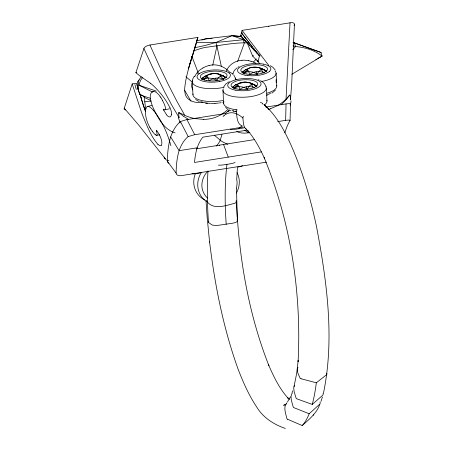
<?xml version="1.0" encoding="UTF-8"?>
<svg xmlns="http://www.w3.org/2000/svg" width="453" height="453" viewBox="0 0 453 453"><rect width="100%" height="100%" fill="white"/><g stroke="black" fill="none" stroke-linecap="round" stroke-linejoin="round"><path stroke-width="0.68" d="M236.494 188.459L237.383 221.415L235.758 222.417L232.785 223.187L216.823 225.532L212.27 225.101L208.476 222.485A155.521 40.498 81 0 1 207.989 170.923M164.801 158.72A9.541 4.281 -18.2 0 1 164.213 157.667L164.292 157.095M236.217 200.571L236.104 202.383A5.193 2.214 -1.7 0 1 235.424 203.029C226.347 205.464 212.485 210.877 206.415 200.526M277.689 121.608L285.639 120.351L286.047 103.896L289.467 103.595L290.486 104.099A153.29 20.147 -86 0 0 290.113 104.711M284.795 132.882A137.134 18.024 -86 0 1 290.079 120.509L290.486 104.099M236.726 179.184L237.429 167.757M178.624 113.935L178.782 112.554L184.716 115.181L176.761 101.059L168.516 85L158.963 65.119L149.937 45.006L148.861 45.226A5.379 2.344 -16.5 0 0 144.15 47.905L135.883 72.678L139.326 75.543L150.634 83.341M259.79 63.59L252.649 56.042L247.423 43.477L240.588 35.912L242.061 30.391L291.069 22.667A5.379 2.344 -16.5 0 1 294.439 24.06L291.755 82.582L290.464 100.045L290.571 98.805A9.541 9.337 -9.2 0 0 290.248 96.229L289.784 94.949M290.028 22.78L286.036 99.105A46.149 42.882 36.2 0 1 277.361 105.776M276.211 82.706L276.104 79.671M235.113 162.531L232.87 163.239A41.483 32.61 11 0 1 230.22 163.816L226.959 164.388L226.896 164.892A141.274 36.789 81 0 0 225.532 212.774L226.177 224.348M204.127 80.272L204.303 78.913L206.681 76.132L209.195 74.269C215.039 72.48 221.313 74.071 226.104 77.701L223.278 75.906L220.764 75.974L218.244 77.831L216.744 80.736C212.655 77.486 207.083 77.44 202.474 79.575M234.807 88.839L234.982 87.48L237.361 84.7L239.875 82.837C245.719 81.047 251.993 82.639 256.783 86.268L253.957 84.473L250.639 83.629L249.829 82.723L245.033 82.021L240.305 83.233M244.592 73.85L244.767 72.497L247.14 69.717L249.66 67.854C255.503 66.064 261.772 67.656 266.562 71.285L263.742 69.485L260.418 68.646L259.614 67.735C253.476 66.223 246.426 67.854 242.038 72.537M221.998 134.411L220.067 140.577M212.729 65.294L216.93 46.127L215.855 42.491L196.387 42.678M137.922 87.304A59.887 26.064 -16.5 0 1 136.415 83.295L132.185 83.901L124.122 108.646A5.379 2.344 -16.5 0 0 125.747 109.949M322.995 393.612A56.178 46.925 15.2 0 1 323.091 393.963A1.925 1.608 15.2 0 1 323.131 394.472L322.751 395.22L312.264 404.393L296.432 398.697A1.925 1.608 15.2 0 1 296.16 398.221A56.189 46.936 15.2 0 1 295.775 397.168L294.133 391.63L293.708 388.147L296.664 373.47L298.21 360.214L298.091 361.556C301.653 292.315 290.588 221.653 264.099 157.48L264.711 158.793C260.113 148.833 254.988 138.946 247.723 130.645L248.793 131.806L245.481 128.55M323.414 393.453C334.863 338.448 326.811 281.381 316.562 226.817C310.605 198.584 302.389 170.73 290.684 144.32C283.986 129.869 276.324 115.17 264.037 104.654L268.272 108.567M258.646 61.767L258.034 61.602L259.473 55.81L259.184 54.609M192.423 80.113L193.346 77.65L194.405 76.195M232.887 73.697L234.286 70.481L237.021 67.865M240.588 35.912L241.347 35.872M196.829 40.277L196.942 39.858M196.602 41.11L196.376 41.948M149.937 45.006L197.904 37.395C193.782 54.62 186.143 71.166 184.654 88.93A23.012 21.812 32.6 0 0 184.915 92.18C185.413 100.073 194.178 103.301 201.007 102.355A25.617 23.901 35.3 0 0 202.706 102.197M195.911 43.613L196.143 42.78M195.798 44.032L195.447 45.277M189.133 66.489L189.416 65.498M189.547 65.017L189.83 64.003M189.971 63.505L190.283 62.389M190.47 61.733L190.673 61.013M190.951 60.017L191.092 59.519M191.376 58.511L191.591 57.746M191.766 57.118L191.947 56.455M195.532 44.977L195.77 44.128M195.045 46.682L195.288 45.832M194.977 46.936L195.09 46.529M194.558 48.38L194.801 47.531M194.739 47.758L194.858 47.35M194.501 48.579L194.263 49.394M194.065 50.079L194.314 49.23M193.907 50.623L193.663 51.444M192.808 54.32L193.567 51.778M189.127 66.551L189.258 66.115M193.301 52.667L193.425 52.259M189.388 65.679L189.909 63.93M192.735 54.575L192.927 53.935M189.246 66.144L189.496 65.3M192.157 56.5L191.359 59.122M190.005 63.618L190.832 60.872M192.282 56.07L192.412 55.645M192.299 56.013L192.604 55M190.515 61.931L190.77 61.087M190.962 60.436L191.279 59.394M322.423 397.021L320.962 401.449M294.065 25.481L294.359 24.581M292.066 392.774L292.746 390.814M237.638 61.404L244.297 43.216L243.221 39.587L232.1 35.668L205.832 38.845L196.93 40.736M219.292 145.532L219.462 145.085M196.376 41.291L196.517 40.934M196.8 40.215L196.998 39.705M197.298 38.935L197.904 37.395M188.216 68.913L188.369 68.533M188.68 67.763L188.997 66.987L188.686 67.106M194.711 76.597L196.483 73.437L198.986 70.753A24.105 22.877 42.9 0 1 200.928 69.224L202.91 67.99M294.008 386.59L294.139 386.301A4.858 4.054 15.2 0 1 294.693 385.492M319.784 404.467C316.568 413.368 309.065 419.444 302.219 425.543L287.695 419.319M226.245 71.042C228.901 64.819 235.232 60.526 241.976 60.306M223.612 87.038L225.73 84.048L229.337 81.602M192.706 81.155L192.208 82.225A10.923 9.994 28.1 0 0 191.755 83.72L191.681 86.761L192.757 89.96M233.153 88.142C237.757 86.002 243.335 86.053 247.423 89.303L248.924 86.398L251.443 84.541L253.957 84.473L256.902 86.353M242.933 73.154C247.542 71.019 253.119 71.07 257.208 74.32L258.708 71.415L261.222 69.552L263.742 69.485L266.687 71.364M290.492 396.811L287.513 401.851M290.079 120.509L289.059 120.039L285.639 120.351M297.938 367.292C296.086 370.747 298.618 374.569 299.971 377.898A1.716 1.229 7 0 0 301.064 378.765M141.234 76.795L138.573 80.521A43.675 3.097 -48 0 0 137.922 81.523A43.675 13.833 -56 0 0 137.655 83.301L137.525 86.908L138.12 89.615M289.603 95.17L286.154 99.666M289.569 95.215L286.036 99.105M275.447 90.13L272.089 93.041M292.78 49.745L295.526 46.512C304.982 47.367 314.552 50.17 322.106 56.11L291.789 74.32M285.684 100.209L281.183 104.762M139.298 79.966L137.922 81.523L138.997 85.158A43.046 15.98 25.6 0 0 138.488 86.115L138.137 89.53L139.643 93.573A38.675 14.36 25.6 0 0 140.504 94.971M201.574 78.958C205.962 74.269 213.012 72.639 219.15 74.156L223.488 79.592M232.253 87.525L235.673 84.683L240.968 82.706M142.769 77.237L140.747 80.051L139.405 83.335A43.046 26.891 27 0 0 138.997 85.158L152.814 92.202M253.448 62.072L256.313 58.952M230.181 129.518L232.644 129.535A31.512 28.918 29.5 0 0 233.538 129.479A45.476 41.733 29.5 0 0 235.39 129.292L238.844 128.663A141.274 36.789 81 0 1 242.14 126.019M292.298 393.221L292.06 393.47A4.858 4.303 21.9 0 0 291.494 394.325C290.163 398.142 292.004 402.173 292.898 405.899A56.189 49.762 21.9 0 0 293.255 407.026A1.925 1.704 21.9 0 0 293.521 407.53L309.178 413.753L319.824 404.099L320.214 403.312A1.925 1.704 21.9 0 0 320.186 402.768A56.178 49.756 21.9 0 0 320.011 402.009M204.303 78.913L203.414 79.824L207.485 77.044L208.289 77.95L209.178 80.827C213.414 77.61 219.009 77.304 223.907 79.054M243.873 73.403L247.944 70.623L248.754 71.529L249.637 74.411C253.878 71.229 259.484 70.883 264.371 72.633M234.982 87.48L234.093 88.392L238.165 85.611L238.969 86.517L239.858 89.394C244.093 86.178 249.688 85.872 254.592 87.622M243.878 73.409L244.767 72.497M223.063 116.489L224.014 115.64M201.608 79.32L204.994 76.115L206.681 76.132L207.485 77.044M242.072 72.899L245.458 69.694L247.14 69.717L247.944 70.623M232.774 87.429L235.673 84.683L237.361 84.7L238.165 85.611M202.814 78.494L202.157 79.094L202.117 78.346L203.567 77.689L202.814 78.494L202.791 78.058M244.048 71.597L242.621 72.673L242.582 71.925L244.031 71.268M225.209 113.477L225.922 112.854A158.006 41.161 81 0 1 230.69 110.306M320.565 52.899L321.03 52.48L322.106 56.11L320.05 57.18M138.471 90.475L139.569 93.833L144.252 96.704L143.856 97.033M287.043 402.694C282.87 406.737 285.735 413.079 286.709 418.113A1.716 1.625 43 0 0 287.683 419.336M168.827 163.256L167.718 162.378L167.338 161.166A153.29 54.156 66.6 0 1 170.668 136.948A153.29 56.987 67.1 0 1 180.396 121.563L186.177 119.745L226.036 113.414M312.264 404.393A167.989 43.715 81 0 0 316.313 382.785L326.596 374.71A1.71 1.229 7 0 0 326.879 373.64L326.766 373.249M253.227 49.184L253.957 48.624M266.472 162.151L181.262 175.628C179.36 175.991 176.285 175.538 176.126 173.137A137.095 48.437 66.6 0 1 179.116 150.662A137.095 50.968 67.1 0 1 188.171 136.613L194.235 134.801L243.046 127.083M223.646 113.007L221.579 114.371M277.327 105.719L270.509 108.748M197.525 73.646L198.657 73.035M237.989 67.225L239.116 66.614M315.837 59.405L316.37 59.122M317.695 58.42L319.79 57.316M286.296 403.957L283.595 405.31L285.333 404.778M209.626 74.666L211.778 73.862M163.907 109.564L164.937 109.796L165.515 109.394A3.222 1.189 65.9 0 0 165.611 108.335L164.903 105.674A15.855 5.538 66.2 0 0 162.446 100.402M194.501 47.792L204.977 45.527L215.855 42.491L232.1 35.668L241.551 36.416M253.55 55.674L252.649 56.042M193.567 50.872L201.019 48.42A64.541 59.23 -29.7 0 1 206.585 47.225C220.254 45.527 233.765 42.497 247.632 42.848M266.738 95.294L267.763 94.966M201.862 40.062L205.832 38.845L212.1 38.539M151.834 105.419L146.987 106.659L145.702 109.258A19.904 7.248 66.6 0 0 145.645 114.937A14.592 5.311 66.6 0 0 149.83 127.48M244.779 127.599L244.603 127.644A41.483 38.075 29.5 0 1 241.942 128.256L238.686 128.833M209.065 65.526C216.426 63.409 224.524 66.415 229.473 72.095M251.296 67.656L252.242 67.44M241.517 82.644L242.457 82.429M165.124 109.756L169.45 108.805M155.322 134.728L156.545 135.362L159.705 134.671M249.903 132.548C245.56 133.335 240.803 133.618 236.755 131.563M135.883 72.678L136.687 72.537M147.536 106.421L148.861 106.568L150.368 107.44A18.211 6.625 66.6 0 1 151.404 108.295A22.978 8.352 66.6 0 1 153.244 110.181M241.466 35.566L240.645 35.696L241.307 36.404M265.809 107.106L286.047 103.896M247.123 130.158L202.87 137.151A136.834 50.872 67.1 0 0 197.168 147.814A136.834 48.346 66.6 0 0 194.53 162.446L261.432 151.868M197.174 147.814L179.116 150.668L170.668 136.948M196.064 148.873L254.473 139.603M226.959 164.388L223.669 164.858A45.476 35.747 11 0 1 221.806 165.056A31.512 24.773 11 0 1 220.905 165.13L218.425 165.169M251.964 46.948L251.228 47.055L251.834 47.701M144.711 101.868L150.945 100.962M215.855 42.491L244.58 39.632M247.423 43.477L248.465 43.443M214.926 103.595L211.098 103.641M156.545 135.362L156.71 135.351A3.222 1.189 65.9 0 0 157.134 134.796L156.698 131.427M203.539 119.371L195.821 118.652M258.301 54.57L259.473 55.81L260.271 55.883M293.233 42.763L294.45 42.882L321.03 52.48L293.063 42.474M232.1 35.668L241.806 36.721M205.673 103.199L207.417 103.414M236.353 111.766L233.159 111.138M263.759 69.926L264.637 70.085L258.867 67.571M248.731 60.725L251.081 61.274M175.107 132.888C164.218 129.598 158.261 118.476 153.658 108.907A22.978 8.375 66.6 0 1 152.276 105.611A18.211 6.631 66.6 0 1 151.596 103.697C150.606 100.419 149.422 96.631 150.957 93.335A19.904 7.248 66.6 0 1 153.38 91.466M292.944 45.844L295.526 46.512L294.45 42.882L293.176 42.435M219.96 75.062L223.272 75.9L226.223 77.786M301.069 378.753L316.313 382.785M242.038 125.957C236.098 123.301 237.14 115.215 236.138 109.785M141.296 95.379L150.617 98.397M138.997 85.158L156.342 91.127M258.057 79.717L259.348 80.175M249.082 82.554L254.852 85.068M218.403 73.986L224.173 76.5M199.275 101.574L195.662 99.564M150.424 100.323L145.668 98.046A42.775 3.788 19.6 0 1 144.331 97.355M285.35 428.436C273.601 424.444 262.904 417.485 256.477 406.647C248.714 394.931 243.018 382.009 238.012 368.923C223.318 328.04 214.881 285.13 209.592 242.089L209.569 241.851M255.849 63.205L253.51 62.106A24.105 22.78 44.5 0 0 251.081 61.257M270.277 65.691L272.882 67.287L275.231 70.062M260.498 80.679L261.494 81.229M229.818 72.112L232.417 73.703M260.39 102.197L261.54 102.831M188.635 119.445L183.725 116.398M246.653 129.535C242.921 127.157 243.431 121.97 242.899 118.091A2.503 2.305 -48.7 0 1 243.471 116.251M140.107 94.337L140.515 94.892L140.322 94.586M262.117 103.148L262.451 103.409M220.611 140.492L214.762 135.56M262.23 81.659L264.439 83.567L266.07 86.631M227.23 108.76L225.639 107.469M183.556 116.279L178.782 112.554M164.954 158.675L165.521 159.031L139.054 125.481L124.196 108.125M185.934 76.784L192.406 82.231M289.541 399.41L287.661 397.734L288.686 398.816C279.495 389.002 273.686 376.636 268.374 364.433L268.878 365.616C248.312 313.397 238.929 257.196 236.375 201.302M157.921 144.394C151.002 136.483 147.265 126.37 143.21 116.806A63.392 23.12 66.6 0 1 141.268 111.642L132.185 83.901M263.952 73.171L260.418 68.646M208.459 222.468L208.476 222.485A2.503 0.787 -3.9 0 1 208.652 221.857M263.742 69.485L266.2 72.004M253.957 84.473L256.421 86.987M223.278 75.906L225.249 77.916M257.128 53.329L258.442 54.717M256.738 52.916L257.412 53.624M255.345 51.438L256.896 53.08M255.566 51.67L252.627 48.55M254.003 50.011L254.393 50.43M251.738 47.605L252.768 48.698M249.903 45.64L251.438 47.276M249.241 44.932L250.045 45.793M248.578 44.224L249.456 45.164M247.253 42.809L248.873 44.536M246.517 42.016L247.695 43.278M244.756 40.124L246.591 42.095M245.271 40.679L242.406 37.593M243.584 38.862L244.167 39.49M241.234 36.325L242.627 37.831M250.639 83.629L253.267 87.27M153.244 110.164C161.868 120.362 167.35 132.899 170.889 145.685M252.021 46.393L255.526 50.81M251.557 45.81L252.128 46.523M255.384 50.634L256.092 51.523M250.99 45.09L251.591 45.849M255.679 51.002L256.658 52.237M250.299 44.218L251.019 45.124M256.557 52.112L257.434 53.216M249.614 43.346L250.424 44.377M257.225 52.95L257.785 53.664M257.723 53.59L258.352 54.383M249.065 42.656L249.858 43.658M258.017 53.958L259.184 55.436M249.292 42.939L248.159 41.5M258.601 54.7L259.473 55.81M248.521 41.959L248.793 42.305M248.244 41.614L246.885 39.875M166.483 114.62L163.935 110.583M247.429 40.572L247.7 40.917M246.466 39.337L247.027 40.057M246.613 39.53L244.773 37.169M245.798 38.488L246.07 38.833M245.249 37.775L245.52 38.131M244.971 37.423L242.531 34.264M244.699 37.067L244.15 36.359M243.601 35.651L243.873 36.002M243.329 35.294L241.415 32.803L242.23 32.809A78.375 34.111 -16.5 0 0 241.415 32.803L242.236 33.873M167.338 161.166L176.126 173.137M268.878 65.572L242.061 30.391M233.759 75L235.39 78.063M160.062 96.483L160.979 97.876M262.593 103.573L262.808 103.947A2.497 2.373 -64.4 0 1 262.95 104.36M150.736 128.946L149.852 127.44M237.078 219.869L237.497 220.77M184.592 90.272L190.962 101.127M159.733 135.085L157.151 131.155A20.498 6.976 64.7 0 0 156.342 130.192A16.019 5.719 66.3 0 1 156.749 131.449M186.953 119.615L194.75 134.717M180.396 121.563L188.171 136.613M143.873 48.454L153.51 69.428L164.269 91.076L171.71 105.034L179.15 117.701L178.827 116.534M169.966 107.865C166.013 99.501 160.062 92.18 153.442 85.776A63.392 23.046 66.6 0 0 150.639 83.38M256.126 71.823L257.208 74.32M246.341 86.812L247.423 89.303M215.662 78.244L216.744 80.736M191.812 56.223L198.125 72.559M223.55 144.513L228.25 157.112M144.507 108.686L145.6 111.636L142.695 103.261M144.422 108.454L144.173 107.752M144.094 107.52L143.856 106.817M143.777 106.585L141.613 99.677M142.621 103.024L141.16 98.114M138.392 90.204L137.576 87.497M141.546 99.439L141.336 98.726M137.548 87.389L137.327 86.631M141.268 98.482L141.064 97.769M141.098 97.888L140.747 96.631M141.036 97.661L140.877 97.106M140.758 96.682L140.617 96.172M140.702 96.466L140.521 95.832M140.464 95.617L140.555 95.945M140.396 95.373L140.492 95.719M140.288 94.977L140.402 95.402M140.102 94.309L140.3 95.028M258.034 61.602L257.695 60.277M216.93 46.127L221.387 66.608M145.153 108.601L145.419 109.926M145.22 108.935L145.288 109.264M145.685 110.079L144.252 96.704M209.592 242.089L207.18 217.616L206.036 200.939M276.098 73.137L276.766 85.996M266.115 71.013L266.132 71.342M265.43 70.583L265.452 71.019M266.313 88.12L266.981 100.979M256.336 85.996L256.353 86.325L255.673 86.002L255.651 85.572M243.255 71.636L243.278 72.072M233.493 87.061L233.471 86.625L232.797 86.914L232.836 87.661M225.656 77.429L225.673 77.757M224.971 77.004L224.994 77.435M222.967 90.436L223.629 103.295M192.287 81.868L192.95 94.728M268.51 26.5A0.917 0.402 -16.5 0 1 268.856 26.416M227.865 144.343A36.965 29.196 11.3 0 1 220.537 140.566M163.895 109.524A16.019 5.963 66.7 0 1 163.233 109.173M163.918 110.606A20.498 8.205 66.3 0 1 163.222 109.235M178.289 117.406A36.823 12.174 64.1 0 1 180.079 122.944M178.958 116.489A9.541 8.075 -76.4 0 1 178.765 113.93M153.403 91.523A14.592 5.311 66.6 0 1 160.073 96.398M161.002 97.803A18.794 6.699 66.4 0 1 162.485 100.34M195.804 118.782A46.149 43.154 33.7 0 1 184.665 115.311M221.579 114.371A36.591 33.856 32 0 1 203.539 119.411M228.21 109.054A37.859 35.13 34.3 0 1 223.629 112.984M202.904 67.984A27.412 26.081 47.3 0 1 209.06 65.492M171.427 114.326A8.856 3.414 66 0 1 166.472 114.892M171.551 114.179A8.652 3.256 64.5 0 1 171.54 114.462M170.045 107.848A8.817 3.313 64.6 0 1 171.642 114.286M229.286 109.717A36.965 33.856 28.9 0 1 227.859 111.574M168.952 160.685A36.823 15.238 66.3 0 1 165.668 159.666M152.287 131.183A18.794 6.988 66.8 0 1 150.758 128.884M155.328 134.779A15.855 6.002 67 0 1 152.282 131.223M159.615 135.198A8.856 3.143 65.2 0 1 161.296 145.215M161.359 145.334A8.652 3.262 64.5 0 1 161.234 145.447A8.817 3.324 64.6 0 1 157.916 144.286M220.175 140.623A36.965 29.19 11.3 0 1 216.149 146.194M136.296 89.417A32.033 5.34 75.5 0 1 134.892 84.496M139.892 94.473A50.504 21.982 -16.5 0 1 139.581 93.828M151.172 101.104A52.797 22.961 -16.5 0 1 150.94 100.968M291.053 101.03A36.823 6.183 -82.9 0 1 290.333 105.221M270.526 108.794A36.591 33.85 32 0 1 268.114 109.473M241.97 60.26A27.412 26.076 47.3 0 1 248.737 60.679M224.014 115.617A155.521 40.498 81 0 1 242.893 118.018M275.124 71.008A21.704 7.911 -3 0 1 261.489 81.461M236.562 79.581A21.704 7.911 -3 0 1 235.243 78.845M232.802 74.671A21.704 7.911 -3 0 1 233.074 73.867M224.071 87.259A21.704 7.911 -3 0 1 201.183 87.678A21.704 7.911 -3 0 1 192.61 80.289M235.158 78.092A21.704 7.911 -3 0 1 235.634 79.552M222.91 100.515A21.704 7.911 -3 0 1 193.006 93.947M223.55 102.163A18.652 6.795 -3 0 1 222.751 102.35M221.098 102.684A17.644 6.427 -3 0 1 219.382 102.956M218.505 103.069A18.652 6.795 -3 0 1 214.926 103.363M210.464 103.375A18.652 6.795 -3 0 1 207.893 103.193A17.616 6.416 -3 0 1 204.711 102.729A18.658 6.795 -3 0 1 200.702 101.591M229.076 72.99A16.92 6.166 -3 0 0 222.876 70.555A16.081 5.861 -3 0 0 220.741 70.209A16.789 6.116 -3 0 0 210.345 70.243L207.225 70.73A16.789 6.116 -3 0 0 199.784 73.335M229.088 72.99A16.014 5.832 -3 0 1 230.056 74.082A16.965 6.178 -3 0 1 229.173 77.65A16.014 5.832 -3 0 1 227.666 78.771A16.908 6.161 -3 0 1 219.456 81.512M219.456 81.517A16.036 5.844 -3 0 1 217.1 81.868A16.954 6.178 -3 0 1 207.451 81.976A16.014 5.832 -3 0 1 204.558 81.557A16.965 6.178 -3 0 1 198.357 79.111A16.014 5.832 -3 0 1 197.383 78.018A16.92 6.166 -3 0 1 198.59 74.167A16.081 5.861 -3 0 1 199.779 73.329M266.834 100.232A21.704 7.911 -3 0 1 264.501 104.954M237.264 109.853A21.704 7.911 -3 0 1 223.958 101.715M236.149 111.438A17.616 6.416 -3 0 1 235.39 111.296M233.946 110.968A18.658 6.795 -3 0 1 231.976 110.379M265.837 86.659A21.704 7.911 -3 0 1 245.039 97.174A21.704 7.911 -3 0 1 223.289 88.856M235.237 90.124A16.014 5.832 -3 0 0 238.131 90.549A16.954 6.178 -3 0 0 247.78 90.43A16.036 5.844 -3 0 0 250.135 90.085A16.908 6.161 -3 0 0 258.335 87.338A16.014 5.832 -3 0 0 259.858 86.217A16.965 6.178 -3 0 0 260.73 82.65A16.014 5.832 -3 0 0 259.767 81.557A16.92 6.166 -3 0 0 253.555 79.122A16.081 5.861 -3 0 0 251.421 78.777A16.789 6.116 -3 0 0 241.024 78.811L237.904 79.303A16.789 6.116 -3 0 0 230.464 81.902A16.081 5.861 -3 0 0 229.263 82.735A16.92 6.166 -3 0 0 228.074 86.585A16.014 5.832 -3 0 0 229.031 87.678A16.965 6.178 -3 0 0 235.243 90.119M276.613 85.243A21.704 7.911 -3 0 1 266.987 93.233M271.064 92.95A17.616 6.416 -3 0 1 270.588 93.25M270.067 93.539A18.652 6.795 -3 0 1 267.666 94.626M263.346 64.133A16.081 5.861 -3 0 0 261.205 63.788A16.789 6.116 -3 0 0 250.803 63.822L247.683 64.315A16.789 6.116 -3 0 0 240.249 66.914A16.081 5.861 -3 0 0 239.048 67.746A16.92 6.166 -3 0 0 237.859 71.597A16.014 5.832 -3 0 0 238.816 72.695A16.965 6.178 -3 0 0 245.022 75.136M263.34 64.133A16.92 6.166 -3 0 1 269.535 66.574A16.014 5.832 -3 0 1 270.52 67.667A16.965 6.178 -3 0 1 269.637 71.229M269.643 71.229A16.014 5.832 -3 0 1 268.125 72.355A16.908 6.161 -3 0 1 259.92 75.096A16.036 5.844 -3 0 1 257.564 75.447A16.954 6.178 -3 0 1 247.916 75.56M247.91 75.56A16.014 5.832 -3 0 1 245.022 75.136M309.178 413.753A167.989 43.715 81 0 1 302.219 425.537M313.657 414.257A1.71 1.619 43 0 1 313.233 415.293M242.553 165.719A21.704 20.311 -54.7 0 1 237.553 167.157M244.201 130.181A18.516 17.327 -54.7 0 1 247.151 131.806A17.69 16.557 -54.7 0 1 248.482 132.842M237.055 172.604A21.704 20.311 -54.7 0 1 236.37 193.108M206.964 201.755A21.704 20.311 -54.7 0 1 201.234 172.701M236.755 179.558A17.61 16.484 -54.7 0 1 237.072 183.035A18.658 17.463 -54.7 0 1 236.268 188.295M207.587 198.063A17.616 16.484 -54.7 0 1 206.97 197.491A18.658 17.463 -54.7 0 1 202.202 188.567A17.61 16.484 -54.7 0 1 201.879 185.09A18.664 17.469 -54.7 0 1 204.909 174.943A17.69 16.557 -54.7 0 1 207.1 172.089A18.516 17.327 -54.7 0 1 207.734 171.455M204.824 199.943A21.704 20.311 -54.7 0 1 195.271 173.844M200.826 172.627A21.704 20.311 -54.7 0 1 191.976 173.742M206.206 80.413A13.358 4.864 -3 0 0 227.027 75.821A13.358 4.864 -3 0 0 207.933 71.919A13.358 4.864 -3 0 0 206.206 80.413M236.885 88.981A13.358 4.864 -3 0 0 257.706 84.388A13.358 4.864 -3 0 0 238.612 80.487A13.358 4.864 -3 0 0 236.885 88.981M246.664 73.998A13.358 4.864 -3 0 0 267.485 69.4A13.358 4.864 -3 0 0 248.397 65.504A13.358 4.864 -3 0 0 246.664 73.998"/></g></svg>
